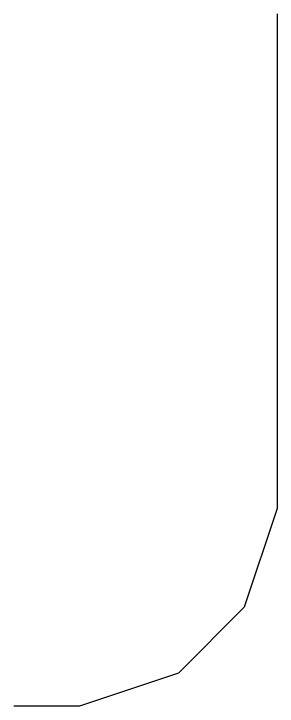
# Model space of a CAD drawing. Header units: inches. Extents: x 0.4 to 16.1, y -11.3 to -0.4.
# Drawn here: x 8.39351 to 8.41256, y -3.2798 to -3.2298 of the extents above; entities that cross this region are included whole.
import ezdxf

# ---------------------------------------------------------------- set-up
doc = ezdxf.new("R2010")
doc.units = ezdxf.units.IN
doc.header["$MEASUREMENT"] = 0
doc.layers.add('REDSIX', color=19, linetype='CONTINUOUS')

msp = doc.modelspace()

# ---------------------------------------------------------------- linework, layer by layer
at = {"layer": 'REDSIX', "linetype": 'CONTINUOUS'}
for p, q in [((8.412555, -3.229799), (8.412555, -3.265516)), ((8.412555, -3.265516), (8.410173, -3.272657)), ((8.410173, -3.272657), (8.405413, -3.277421)), ((8.405413, -3.277421), (8.398268, -3.279799)), ((8.398268, -3.279799), (8.393508, -3.279799))]:
    msp.add_line(p, q, dxfattribs=at)

doc.saveas('drawing.dxf')
